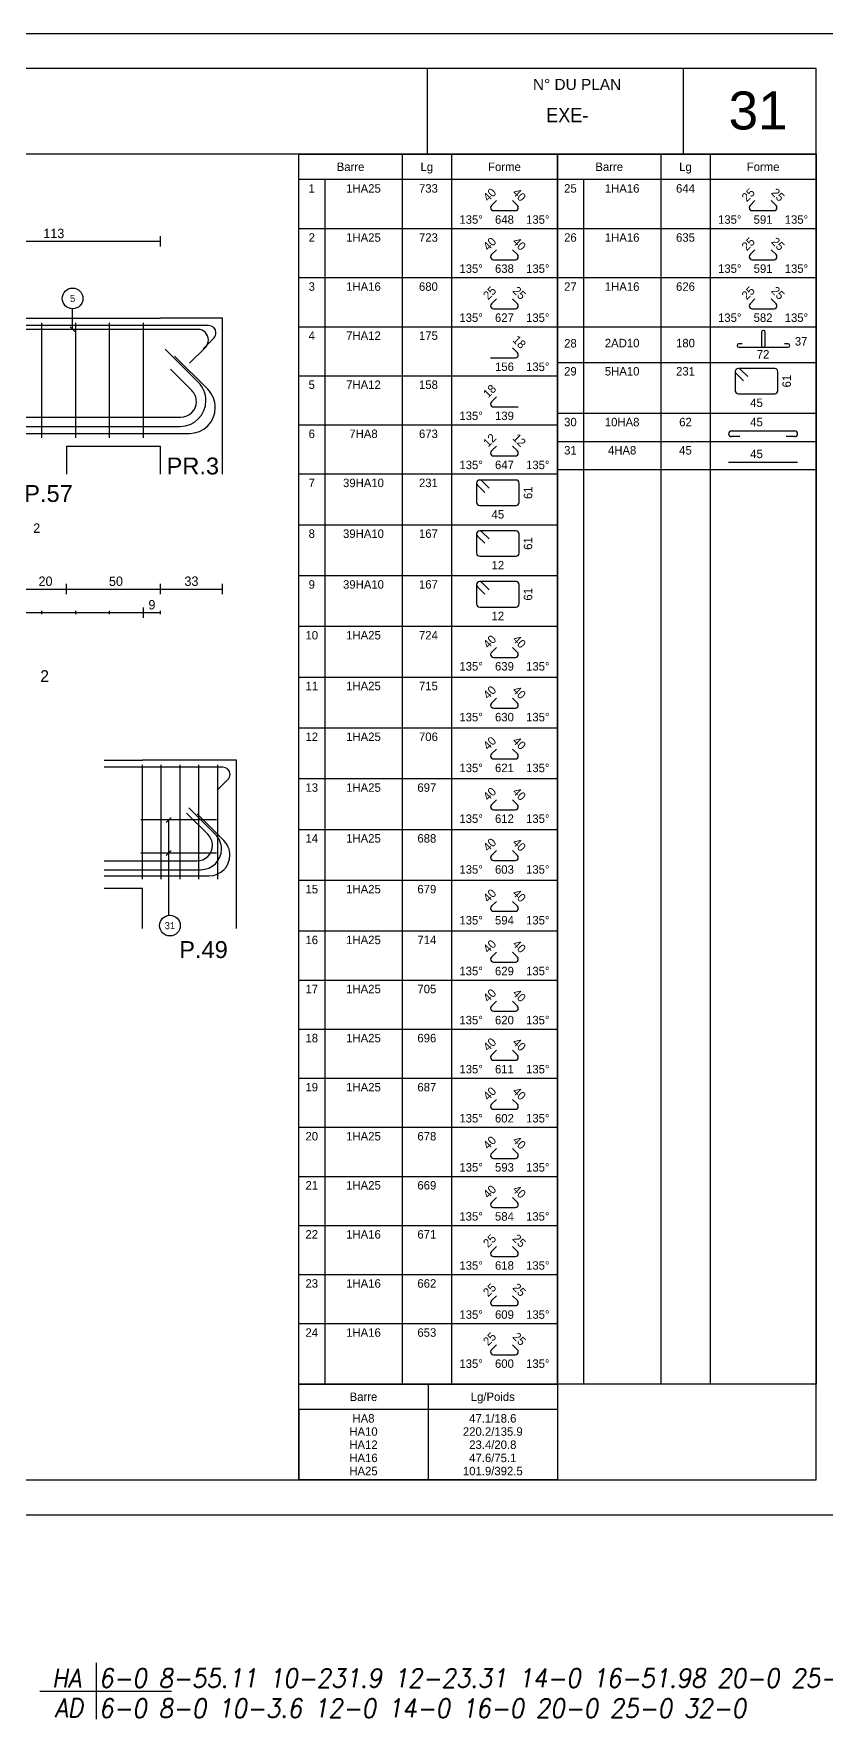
# Model space of a CAD drawing. Extents: x -12912 to 27386, y 1818 to 8189.
# Drawn here: x 23422 to 23843, y 3074 to 3971 of the extents above; entities that cross this region are included whole.
import ezdxf
from ezdxf.enums import TextEntityAlignment as Align

# ---------------------------------------------------------------- set-up
doc = ezdxf.new("R2010")
doc.units = 0
doc.header["$MEASUREMENT"] = 0
doc.layers.get('0').update_dxf_attribs({"linetype": 'CONTINUOUS'})
for name, color, linetype in [('1', 7, 'CONTINUOUS'), ('173', 7, 'CONTINUOUS'), ('5', 7, 'CONTINUOUS'), ('6', 7, 'CONTINUOUS'), ('7', 7, 'CONTINUOUS'), ('GO-CARTOUCHE', 7, 'CONTINUOUS'), ('GO-TEXTE', 9, 'CONTINUOUS'), ('PYC-HACHURE', 7, 'CONTINUOUS'), ('STR_TXT', 102, 'CONTINUOUS')]:
    doc.layers.add(name, color=color, linetype=linetype)
doc.styles.add('ARIAL', font='ARIAL.TTF')
doc.styles.add('Tableau', font='romans.shx', dxfattribs={"width": 0.9, "oblique": 10})
doc.styles.add('TEXTEBA', font='ARIAL.TTF')

# ---------------------------------------------------------------- blocks, each defined once
blk = doc.blocks.new('Smallsp')
at = {"layer": 'STR_TXT', "linetype": 'Continuous'}
for points in [[(0, 15), (0, -15)], [(-30, 0), (40, 0)]]:
    blk.add_lwpolyline(points, dxfattribs=at)
at = {"layer": 'STR_TXT', "linetype": 'Continuous', "style": 'Tableau', "oblique": 10, "width": 0.9}
for s, p in [('HA', (-23.6, 1.89)), ('AD', (-22.2, -13.94))]:
    blk.add_text(s, height=10, dxfattribs=at).set_placement(p)
for tag, p in [('SPAD', (1.4, 1.89)), ('SPHA', (1.4, -14.11))]:
    blk.add_attdef(tag, p, '', height=10, dxfattribs=at)

msp = doc.modelspace()

# ---------------------------------------------------------------- linework, layer by layer
at = {"layer": '1', "color": 1}
for points in [[(23509.659, 3785.184), (23491.981, 3802.862)], [(23506.205, 3780.78), (23494.892, 3792.094)], [(23514.659, 3781.434), (23496.981, 3799.112)], [(23508.636, 3774.911), (23508.636, 3774.911)], [(23513.686, 3775.461), (23513.686, 3775.461)], [(22891.636, 3766.611), (23500.336, 3766.611)], [(23518.686, 3771.711), (23518.686, 3771.711)], [(22887.036, 3757.961), (23504.936, 3757.961)], [(22892.036, 3761.711), (23499.936, 3761.711)], [(23518.722, 3544.794), (23504.58, 3558.936)], [(23514.713, 3544.834), (23503.399, 3556.148)], [(23523.222, 3541.544), (23509.08, 3555.686)], [(23517.144, 3538.965), (23517.144, 3538.965)], [(23521.944, 3537.015), (23521.944, 3537.015)], [(23526.444, 3533.765), (23526.444, 3533.765)], [(23459.585, 3530.665), (23508.844, 3530.665)], [(23459.585, 3526.015), (23510.944, 3526.015)], [(23459.585, 3522.765), (23515.444, 3522.765)]]:
    msp.add_lwpolyline(points, dxfattribs=at)
for centre, radius, start, end in [((23499.936, 3775.461), 13.75, 0, 45), ((23499.936, 3775.461), 13.75, 270, 0), ((23500.336, 3774.911), 8.3, 270, 0), ((23500.336, 3774.911), 8.3, 0, 45), ((23504.936, 3771.711), 13.75, 0, 45), ((23504.936, 3771.711), 13.75, 270, 0), ((23508.844, 3538.965), 8.3, 0, 45), ((23510.944, 3537.015), 11, 0, 45), ((23515.444, 3533.765), 11, 0, 45), ((23508.844, 3538.965), 8.3, 270, 0), ((23510.944, 3537.015), 11, 270, 0), ((23515.444, 3533.765), 11, 270, 0)]:
    msp.add_arc(centre, radius, start, end, dxfattribs=at)
at = {"layer": '173', "color": 173}
for p, q in [((23519.389, 3552.554), (23479.169, 3552.554)), ((23519.389, 3534.865), (23479.169, 3534.865))]:
    msp.add_line(p, q, dxfattribs=at)
for points in [[(23563.084, 3906.498), (23700.584, 3906.498), (23700.584, 3252.562), (23563.084, 3252.562), (23563.084, 3906.498)], [(23700.584, 3906.498), (23838.084, 3906.498), (23838.084, 3252.562), (23700.584, 3252.562), (23700.584, 3906.498)], [(23563.084, 3252.562), (23700.584, 3252.562), (23700.584, 3201.562), (23563.084, 3201.562), (23563.084, 3252.562)]]:
    msp.add_lwpolyline(points, close=True, dxfattribs=at)
for points in [[(23618.084, 3906.498), (23618.084, 3252.562)], [(23644.209, 3906.498), (23644.209, 3252.562)], [(23755.584, 3906.498), (23755.584, 3252.562)], [(23755.584, 3906.498), (23755.584, 3252.562)], [(23781.709, 3906.498), (23781.709, 3252.562)], [(23781.709, 3906.498), (23781.709, 3252.562)], [(23700.584, 3892.998), (23563.084, 3892.998)], [(23576.834, 3892.998), (23576.834, 3252.562)], [(23838.084, 3892.998), (23700.584, 3892.998)], [(23714.334, 3892.998), (23714.334, 3252.562)], [(23668.087, 3881.739), (23665.48, 3879.132)], [(23679.313, 3879.132), (23676.705, 3881.739)], [(23805.587, 3881.739), (23802.98, 3879.132)], [(23816.813, 3879.132), (23814.205, 3881.739)], [(23665.021, 3878.025), (23665.021, 3878.025)], [(23666.587, 3876.459), (23678.206, 3876.459)], [(23679.771, 3878.025), (23679.771, 3878.025)], [(23802.521, 3878.025), (23802.521, 3878.025)], [(23804.087, 3876.459), (23815.706, 3876.459)], [(23817.271, 3878.025), (23817.271, 3878.025)], [(23563.084, 3866.906), (23700.584, 3866.906)], [(23700.584, 3866.906), (23838.084, 3866.906)], [(23668.087, 3855.647), (23665.48, 3853.039)], [(23679.313, 3853.039), (23676.705, 3855.647)], [(23805.587, 3855.647), (23802.98, 3853.039)], [(23816.813, 3853.039), (23814.205, 3855.647)], [(23665.021, 3851.932), (23665.021, 3851.932)], [(23666.587, 3850.367), (23678.206, 3850.367)], [(23679.771, 3851.932), (23679.771, 3851.932)], [(23802.521, 3851.932), (23802.521, 3851.932)], [(23804.087, 3850.367), (23815.706, 3850.367)], [(23817.271, 3851.932), (23817.271, 3851.932)], [(23563.084, 3840.814), (23700.584, 3840.814)], [(23700.584, 3840.814), (23838.084, 3840.814)], [(23668.087, 3829.554), (23665.48, 3826.947)], [(23679.313, 3826.947), (23676.705, 3829.554)], [(23805.587, 3829.554), (23802.98, 3826.947)], [(23816.813, 3826.947), (23814.205, 3829.554)], [(23665.021, 3825.84), (23665.021, 3825.84)], [(23666.587, 3824.274), (23678.206, 3824.274)], [(23679.771, 3825.84), (23679.771, 3825.84)], [(23802.521, 3825.84), (23802.521, 3825.84)], [(23804.087, 3824.274), (23815.706, 3824.274)], [(23817.271, 3825.84), (23817.271, 3825.84)], [(23515.136, 3815.361), (22876.836, 3815.361)], [(23426.486, 3755.711), (23426.486, 3816.761)], [(23444.486, 3755.711), (23444.486, 3816.761)], [(23462.486, 3755.711), (23462.486, 3816.761)], [(23480.486, 3755.711), (23480.486, 3816.761)], [(23519.036, 3811.461), (23519.036, 3811.461)], [(23563.084, 3814.721), (23700.584, 3814.721)], [(23700.584, 3814.721), (23838.084, 3814.721)], [(23809.136, 3811.837), (23809.136, 3804.697)], [(23811.009, 3804.697), (23811.009, 3811.837)], [(23512.237, 3803.047), (23517.894, 3808.704)], [(23679.313, 3800.855), (23676.705, 3803.462)], [(23796.073, 3804.697), (23796.073, 3804.697)], [(23798.782, 3805.634), (23797.009, 3805.634)], [(23797.009, 3803.761), (23810.073, 3803.761)], [(23810.073, 3803.761), (23823.136, 3803.761)], [(23823.136, 3805.634), (23821.364, 3805.634)], [(23824.073, 3804.697), (23824.073, 3804.697)], [(23665.021, 3798.182), (23678.206, 3798.182)], [(23679.771, 3799.748), (23679.771, 3799.748)], [(23700.584, 3795.779), (23838.084, 3795.779)], [(23700.584, 3795.779), (23838.084, 3795.779)], [(23795.121, 3790.909), (23795.121, 3780.649)], [(23795.121, 3790.909), (23795.121, 3790.909)], [(23796.741, 3792.529), (23796.741, 3792.529)], [(23816.051, 3792.529), (23796.741, 3792.529)], [(23801.705, 3788.236), (23797.887, 3792.054)], [(23817.671, 3780.649), (23817.671, 3790.909)], [(23563.084, 3788.629), (23700.584, 3788.629)], [(23795.596, 3789.763), (23799.414, 3785.945)], [(23665.021, 3773.655), (23665.021, 3773.655)], [(23668.087, 3777.37), (23665.48, 3774.762)], [(23796.741, 3779.029), (23816.051, 3779.029)], [(23666.587, 3772.09), (23679.771, 3772.09)], [(23700.584, 3768.779), (23838.084, 3768.779)], [(23700.584, 3768.779), (23838.084, 3768.779)], [(23700.584, 3768.779), (23838.084, 3768.779)], [(23700.584, 3768.779), (23838.084, 3768.779)], [(23700.584, 3768.779), (23838.084, 3768.779)], [(23700.584, 3768.779), (23838.084, 3768.779)], [(23700.584, 3768.779), (23838.084, 3768.779)], [(23700.584, 3768.779), (23838.084, 3768.779)], [(23700.584, 3768.779), (23838.084, 3768.779)], [(23700.584, 3768.779), (23838.084, 3768.779)], [(23563.084, 3762.537), (23700.584, 3762.537)], [(23791.574, 3757.779), (23791.574, 3757.779)], [(23793.074, 3759.279), (23826.718, 3759.279)], [(23797.574, 3756.279), (23793.074, 3756.279)], [(23826.718, 3756.279), (23822.218, 3756.279)], [(23828.218, 3757.779), (23828.218, 3757.779)], [(23665.021, 3747.563), (23665.021, 3747.563)], [(23668.087, 3751.278), (23665.48, 3748.67)], [(23679.313, 3748.67), (23676.705, 3751.278)], [(23679.771, 3747.563), (23679.771, 3747.563)], [(23700.584, 3753.779), (23838.084, 3753.779)], [(23666.587, 3745.998), (23678.206, 3745.998)], [(23700.584, 3738.779), (23838.084, 3738.779)], [(23700.584, 3738.779), (23838.084, 3738.779)], [(23791.574, 3742.779), (23828.218, 3742.779)], [(23563.084, 3736.445), (23700.584, 3736.445)], [(23657.621, 3731.575), (23657.621, 3721.315)], [(23657.621, 3731.575), (23657.621, 3731.575)], [(23658.096, 3730.429), (23661.914, 3726.611)], [(23659.241, 3733.195), (23659.241, 3733.195)], [(23678.551, 3733.195), (23659.241, 3733.195)], [(23664.205, 3728.902), (23660.387, 3732.72)], [(23680.171, 3721.315), (23680.171, 3731.575)], [(23659.241, 3719.695), (23678.551, 3719.695)], [(23563.084, 3709.445), (23700.584, 3709.445)], [(23657.621, 3704.575), (23657.621, 3694.315)], [(23657.621, 3704.575), (23657.621, 3704.575)], [(23658.096, 3703.429), (23661.914, 3699.611)], [(23659.241, 3706.195), (23659.241, 3706.195)], [(23678.551, 3706.195), (23659.241, 3706.195)], [(23664.205, 3701.902), (23660.387, 3705.72)], [(23680.171, 3694.315), (23680.171, 3704.575)], [(23659.241, 3692.695), (23678.551, 3692.695)], [(23563.084, 3682.445), (23700.584, 3682.445)], [(23657.621, 3677.575), (23657.621, 3667.315)], [(23657.621, 3677.575), (23657.621, 3677.575)], [(23658.096, 3676.429), (23661.914, 3672.611)], [(23659.241, 3679.195), (23659.241, 3679.195)], [(23678.551, 3679.195), (23659.241, 3679.195)], [(23664.205, 3674.902), (23660.387, 3678.72)], [(23680.171, 3667.315), (23680.171, 3677.575)], [(23659.241, 3665.695), (23678.551, 3665.695)], [(23563.084, 3655.445), (23700.584, 3655.445)], [(23665.021, 3640.471), (23665.021, 3640.471)], [(23668.087, 3644.185), (23665.48, 3641.578)], [(23666.587, 3638.905), (23678.206, 3638.905)], [(23679.313, 3641.578), (23676.705, 3644.185)], [(23679.771, 3640.471), (23679.771, 3640.471)], [(23563.084, 3628.445), (23700.584, 3628.445)], [(23665.021, 3613.471), (23665.021, 3613.471)], [(23668.087, 3617.185), (23665.48, 3614.578)], [(23666.587, 3611.905), (23678.206, 3611.905)], [(23679.313, 3614.578), (23676.705, 3617.185)], [(23679.771, 3613.471), (23679.771, 3613.471)], [(23563.084, 3601.445), (23700.584, 3601.445)], [(23665.021, 3586.471), (23665.021, 3586.471)], [(23668.087, 3590.185), (23665.48, 3587.578)], [(23666.587, 3584.905), (23678.206, 3584.905)], [(23679.313, 3587.578), (23676.705, 3590.185)], [(23679.771, 3586.471), (23679.771, 3586.471)], [(23522.644, 3580.565), (23459.585, 3580.565)], [(23479.944, 3520.965), (23479.944, 3581.765)], [(23489.944, 3520.965), (23489.944, 3581.765)], [(23499.944, 3520.965), (23499.944, 3581.765)], [(23509.944, 3520.965), (23509.944, 3581.765)], [(23519.944, 3520.965), (23519.944, 3581.765)], [(23526.544, 3576.665), (23526.544, 3576.665)], [(23519.745, 3568.251), (23525.402, 3573.908)], [(23563.084, 3574.445), (23700.584, 3574.445)], [(23665.021, 3559.471), (23665.021, 3559.471)], [(23668.087, 3563.185), (23665.48, 3560.578)], [(23666.587, 3557.905), (23678.206, 3557.905)], [(23679.313, 3560.578), (23676.705, 3563.185)], [(23679.771, 3559.471), (23679.771, 3559.471)], [(23563.084, 3547.445), (23700.584, 3547.445)], [(23665.021, 3532.471), (23665.021, 3532.471)], [(23668.087, 3536.185), (23665.48, 3533.578)], [(23679.313, 3533.578), (23676.705, 3536.185)], [(23679.771, 3532.471), (23679.771, 3532.471)], [(23666.587, 3530.905), (23678.206, 3530.905)], [(23563.084, 3520.445), (23700.584, 3520.445)], [(23665.021, 3505.471), (23665.021, 3505.471)], [(23668.087, 3509.185), (23665.48, 3506.578)], [(23679.313, 3506.578), (23676.705, 3509.185)], [(23679.771, 3505.471), (23679.771, 3505.471)], [(23666.587, 3503.905), (23678.206, 3503.905)], [(23563.084, 3493.445), (23700.584, 3493.445)], [(23665.021, 3478.471), (23665.021, 3478.471)], [(23668.087, 3482.185), (23665.48, 3479.578)], [(23679.313, 3479.578), (23676.705, 3482.185)], [(23679.771, 3478.471), (23679.771, 3478.471)], [(23666.587, 3476.905), (23678.206, 3476.905)], [(23563.084, 3467.352), (23700.584, 3467.352)], [(23665.021, 3452.378), (23665.021, 3452.378)], [(23668.087, 3456.093), (23665.48, 3453.485)], [(23666.587, 3450.813), (23678.206, 3450.813)], [(23679.313, 3453.485), (23676.705, 3456.093)], [(23679.771, 3452.378), (23679.771, 3452.378)], [(23563.084, 3441.26), (23700.584, 3441.26)], [(23665.021, 3426.286), (23665.021, 3426.286)], [(23668.087, 3430.001), (23665.48, 3427.393)], [(23666.587, 3424.721), (23678.206, 3424.721)], [(23679.313, 3427.393), (23676.705, 3430.001)], [(23679.771, 3426.286), (23679.771, 3426.286)], [(23563.084, 3415.168), (23700.584, 3415.168)], [(23665.021, 3400.194), (23665.021, 3400.194)], [(23668.087, 3403.908), (23665.48, 3401.301)], [(23666.587, 3398.628), (23678.206, 3398.628)], [(23679.313, 3401.301), (23676.705, 3403.908)], [(23679.771, 3400.194), (23679.771, 3400.194)], [(23563.084, 3389.075), (23700.584, 3389.075)], [(23665.021, 3374.102), (23665.021, 3374.102)], [(23668.087, 3377.816), (23665.48, 3375.209)], [(23666.587, 3372.536), (23678.206, 3372.536)], [(23679.313, 3375.209), (23676.705, 3377.816)], [(23679.771, 3374.102), (23679.771, 3374.102)], [(23563.084, 3362.983), (23700.584, 3362.983)], [(23668.087, 3351.724), (23665.48, 3349.116)], [(23679.313, 3349.116), (23676.705, 3351.724)], [(23665.021, 3348.009), (23665.021, 3348.009)], [(23666.587, 3346.444), (23678.206, 3346.444)], [(23679.771, 3348.009), (23679.771, 3348.009)], [(23563.084, 3336.891), (23700.584, 3336.891)], [(23668.087, 3325.631), (23665.48, 3323.024)], [(23679.313, 3323.024), (23676.705, 3325.631)], [(23665.021, 3321.917), (23665.021, 3321.917)], [(23666.587, 3320.351), (23678.206, 3320.351)], [(23679.771, 3321.917), (23679.771, 3321.917)], [(23563.084, 3310.798), (23700.584, 3310.798)], [(23668.087, 3299.539), (23665.48, 3296.932)], [(23679.313, 3296.932), (23676.705, 3299.539)], [(23665.021, 3295.825), (23665.021, 3295.825)], [(23666.587, 3294.259), (23678.206, 3294.259)], [(23679.771, 3295.825), (23679.771, 3295.825)], [(23563.084, 3284.706), (23700.584, 3284.706)], [(23668.087, 3273.447), (23665.48, 3270.839)], [(23679.313, 3270.839), (23676.705, 3273.447)], [(23665.021, 3269.732), (23665.021, 3269.732)], [(23666.587, 3268.167), (23678.206, 3268.167)], [(23679.771, 3269.732), (23679.771, 3269.732)], [(23631.834, 3252.562), (23631.834, 3201.562)], [(23700.584, 3239.062), (23563.084, 3239.062)], [(23563.084, 3239.062), (23563.084, 3201.562)]]:
    msp.add_lwpolyline(points, dxfattribs=at)
for centre, radius, start, end in [((23666.587, 3878.025), 1.566, 135, 180), ((23666.587, 3878.025), 1.566, 180, 270), ((23678.206, 3878.025), 1.566, 270, 0), ((23678.206, 3878.025), 1.566, 0, 45), ((23804.087, 3878.025), 1.566, 135, 180), ((23804.087, 3878.025), 1.566, 180, 270), ((23815.706, 3878.025), 1.566, 270, 0), ((23815.706, 3878.025), 1.566, 0, 45), ((23666.587, 3851.932), 1.566, 135, 180), ((23666.587, 3851.932), 1.566, 180, 270), ((23678.206, 3851.932), 1.566, 270, 0), ((23678.206, 3851.932), 1.566, 0, 45), ((23804.087, 3851.932), 1.566, 135, 180), ((23804.087, 3851.932), 1.566, 180, 270), ((23815.706, 3851.932), 1.566, 270, 0), ((23815.706, 3851.932), 1.566, 0, 45), ((23666.587, 3825.84), 1.566, 135, 180), ((23678.206, 3825.84), 1.566, 0, 45), ((23804.087, 3825.84), 1.566, 135, 180), ((23815.706, 3825.84), 1.566, 0, 45), ((23666.587, 3825.84), 1.566, 180, 270), ((23678.206, 3825.84), 1.566, 270, 0), ((23804.087, 3825.84), 1.566, 180, 270), ((23815.706, 3825.84), 1.566, 270, 0), ((23515.136, 3811.461), 3.9, 0, 90), ((23515.136, 3811.461), 3.9, 315, 0), ((23810.073, 3811.837), 0.937, 90, 180), ((23810.073, 3811.837), 0.937, 0, 90), ((23678.206, 3799.748), 1.566, 0, 45), ((23797.009, 3804.697), 0.937, 90, 180), ((23797.009, 3804.697), 0.937, 180, 270), ((23810.073, 3804.697), 0.937, 180, 270), ((23810.073, 3804.697), 0.937, 270, 0), ((23823.136, 3804.697), 0.937, 0, 90), ((23823.136, 3804.697), 0.937, 270, 0), ((23678.206, 3799.748), 1.566, 270, 0), ((23796.741, 3790.909), 1.62, 90, 180), ((23796.741, 3790.909), 1.62, 180, 225), ((23796.741, 3790.909), 1.62, 45, 90), ((23816.051, 3790.909), 1.62, 0, 90), ((23666.587, 3773.655), 1.566, 135, 180), ((23666.587, 3773.655), 1.566, 180, 270), ((23796.741, 3780.649), 1.62, 180, 270), ((23816.051, 3780.649), 1.62, 270, 0), ((23793.074, 3757.779), 1.5, 90, 180), ((23793.074, 3757.779), 1.5, 180, 270), ((23826.718, 3757.779), 1.5, 0, 90), ((23826.718, 3757.779), 1.5, 270, 0), ((23666.587, 3747.563), 1.566, 135, 180), ((23666.587, 3747.563), 1.566, 180, 270), ((23678.206, 3747.563), 1.566, 270, 0), ((23678.206, 3747.563), 1.566, 0, 45), ((23659.241, 3731.575), 1.62, 90, 180), ((23659.241, 3731.575), 1.62, 180, 225), ((23659.241, 3731.575), 1.62, 45, 90), ((23678.551, 3731.575), 1.62, 0, 90), ((23659.241, 3721.315), 1.62, 180, 270), ((23678.551, 3721.315), 1.62, 270, 0), ((23659.241, 3704.575), 1.62, 90, 180), ((23659.241, 3704.575), 1.62, 180, 225), ((23659.241, 3704.575), 1.62, 45, 90), ((23678.551, 3704.575), 1.62, 0, 90), ((23659.241, 3694.315), 1.62, 180, 270), ((23678.551, 3694.315), 1.62, 270, 0), ((23659.241, 3677.575), 1.62, 90, 180), ((23659.241, 3677.575), 1.62, 180, 225), ((23659.241, 3677.575), 1.62, 45, 90), ((23678.551, 3677.575), 1.62, 0, 90), ((23659.241, 3667.315), 1.62, 180, 270), ((23678.551, 3667.315), 1.62, 270, 0), ((23666.587, 3640.471), 1.566, 135, 180), ((23666.587, 3640.471), 1.566, 180, 270), ((23678.206, 3640.471), 1.566, 270, 0), ((23678.206, 3640.471), 1.566, 0, 45), ((23666.587, 3613.471), 1.566, 135, 180), ((23666.587, 3613.471), 1.566, 180, 270), ((23678.206, 3613.471), 1.566, 270, 0), ((23678.206, 3613.471), 1.566, 0, 45), ((23666.587, 3586.471), 1.566, 135, 180), ((23666.587, 3586.471), 1.566, 180, 270), ((23678.206, 3586.471), 1.566, 270, 0), ((23678.206, 3586.471), 1.566, 0, 45), ((23522.644, 3576.665), 3.9, 0, 90), ((23522.644, 3576.665), 3.9, 315, 0), ((23666.587, 3559.471), 1.566, 135, 180), ((23666.587, 3559.471), 1.566, 180, 270), ((23678.206, 3559.471), 1.566, 270, 0), ((23678.206, 3559.471), 1.566, 0, 45), ((23666.587, 3532.471), 1.566, 135, 180), ((23666.587, 3532.471), 1.566, 180, 270), ((23678.206, 3532.471), 1.566, 270, 0), ((23678.206, 3532.471), 1.566, 0, 45), ((23666.587, 3505.471), 1.566, 135, 180), ((23666.587, 3505.471), 1.566, 180, 270), ((23678.206, 3505.471), 1.566, 270, 0), ((23678.206, 3505.471), 1.566, 0, 45), ((23666.587, 3478.471), 1.566, 135, 180), ((23666.587, 3478.471), 1.566, 180, 270), ((23678.206, 3478.471), 1.566, 270, 0), ((23678.206, 3478.471), 1.566, 0, 45), ((23666.587, 3452.378), 1.566, 135, 180), ((23666.587, 3452.378), 1.566, 180, 270), ((23678.206, 3452.378), 1.566, 270, 0), ((23678.206, 3452.378), 1.566, 0, 45), ((23666.587, 3426.286), 1.566, 135, 180), ((23666.587, 3426.286), 1.566, 180, 270), ((23678.206, 3426.286), 1.566, 270, 0), ((23678.206, 3426.286), 1.566, 0, 45), ((23666.587, 3400.194), 1.566, 135, 180), ((23666.587, 3400.194), 1.566, 180, 270), ((23678.206, 3400.194), 1.566, 270, 0), ((23678.206, 3400.194), 1.566, 0, 45), ((23666.587, 3374.102), 1.566, 135, 180), ((23666.587, 3374.102), 1.566, 180, 270), ((23678.206, 3374.102), 1.566, 270, 0), ((23678.206, 3374.102), 1.566, 0, 45), ((23666.587, 3348.009), 1.566, 135, 180), ((23666.587, 3348.009), 1.566, 180, 270), ((23678.206, 3348.009), 1.566, 270, 0), ((23678.206, 3348.009), 1.566, 0, 45), ((23666.587, 3321.917), 1.566, 135, 180), ((23666.587, 3321.917), 1.566, 180, 270), ((23678.206, 3321.917), 1.566, 270, 0), ((23678.206, 3321.917), 1.566, 0, 45), ((23666.587, 3295.825), 1.566, 135, 180), ((23666.587, 3295.825), 1.566, 180, 270), ((23678.206, 3295.825), 1.566, 270, 0), ((23678.206, 3295.825), 1.566, 0, 45), ((23666.587, 3269.732), 1.566, 135, 180), ((23666.587, 3269.732), 1.566, 180, 270), ((23678.206, 3269.732), 1.566, 270, 0), ((23678.206, 3269.732), 1.566, 0, 45)]:
    msp.add_arc(centre, radius, start, end, dxfattribs=at)
at = {"layer": '5', "color": 5}
for points in [[(23489.486, 3857.428), (23489.486, 3862.928)], [(23376.19, 3860.178), (23489.486, 3860.178)], [(23509.436, 3813.311), (23379.469, 3813.311)], [(23613.176, 3815.919), (23613.176, 3815.919)], [(23504.911, 3795.266), (23513.396, 3803.752)], [(22919.486, 3675.27), (23489.486, 3675.27)], [(23439.486, 3672.52), (23439.486, 3678.02)], [(23489.486, 3672.52), (23489.486, 3678.02)], [(23489.486, 3675.27), (23522.486, 3675.27)], [(23522.486, 3672.52), (23522.486, 3678.02)], [(23480.486, 3660.02), (23480.486, 3665.52)], [(23318.486, 3662.77), (23480.486, 3662.77)], [(23408.486, 3662.77), (23426.486, 3662.77)], [(23426.486, 3661.854), (23426.486, 3663.687)], [(23426.486, 3662.77), (23444.486, 3662.77)], [(23444.486, 3661.854), (23444.486, 3663.687)], [(23444.486, 3662.77), (23462.486, 3662.77)], [(23462.486, 3661.854), (23462.486, 3663.687)], [(23462.486, 3662.77), (23480.486, 3662.77)], [(23480.486, 3661.854), (23480.486, 3663.687)], [(23480.486, 3662.77), (23489.486, 3662.77)], [(23489.486, 3661.854), (23489.486, 3663.687)], [(23523.644, 3572.915), (23523.644, 3572.915)]]:
    msp.add_lwpolyline(points, dxfattribs=at)
for start, end in [(0, 90), (315, 0)]:
    msp.add_arc((23509.436, 3807.711), 5.6, start, end, dxfattribs=at)
at = {"layer": '6', "color": 6}
for points in [[(23442.813, 3813.311), (23442.813, 3824.261)], [(23441.487, 3814.637), (23444.139, 3811.986)], [(23495.272, 3553.865), (23492.62, 3551.213)], [(23493.946, 3501.757), (23493.946, 3552.554)], [(23495.272, 3536.191), (23492.62, 3533.539)]]:
    msp.add_lwpolyline(points, dxfattribs=at)
for centre in [(23442.813, 3829.761), (23494.554, 3496.291)]:
    msp.add_circle(centre, 5.5, dxfattribs=at)
at = {"layer": '7', "color": 7, "linetype": 'Continuous'}
msp.add_line((23439.486, 3751.261), (23439.486, 3736.261), dxfattribs=at)
at = {"layer": '7', "color": 7}
for points in [[(22919.486, 3819.261), (23489.486, 3819.261)], [(23522.486, 3819.261), (23489.486, 3819.261)], [(23522.486, 3819.261), (23505.986, 3819.261)], [(23522.486, 3736.261), (23522.486, 3819.261)], [(23439.486, 3751.261), (23489.486, 3751.261)], [(23489.486, 3736.261), (23489.486, 3751.261)], [(23522.486, 3736.261), (23522.486, 3751.261)], [(23459.585, 3584.265), (23479.944, 3584.265)], [(23529.944, 3584.265), (23479.944, 3584.265)], [(23529.944, 3584.265), (23504.944, 3584.265)], [(23529.944, 3494.682), (23529.944, 3584.265)], [(23459.585, 3516.265), (23479.944, 3516.265)], [(23479.944, 3494.682), (23479.944, 3516.265)], [(23529.944, 3494.682), (23529.944, 3516.265)]]:
    msp.add_lwpolyline(points, dxfattribs=at)
at = {"layer": 'GO-CARTOUCHE', "linetype": 'Continuous'}
for points in [[(23856.643, 3183.004), (23856.643, 3970.504), (22743.006, 3970.504), (22743.006, 3183.004)], [(23838.084, 3201.562), (23838.084, 3951.945), (22761.565, 3951.945), (22761.565, 3201.562)]]:
    msp.add_lwpolyline(points, close=True, dxfattribs=at)
at = {"layer": 'GO-TEXTE', "color": 7}
for points in [[(23631.281, 3951.945), (23631.281, 3906.498)], [(23767.34, 3951.945), (23767.34, 3906.498)], [(23838.084, 3906.498), (22761.565, 3906.498)]]:
    msp.add_lwpolyline(points, dxfattribs=at)

# ---------------------------------------------------------------- block references
at = {"layer": 'STR_TXT', "linetype": 'Continuous'}
msp.add_blockref('Smallsp', (23455.407, 3089.325), dxfattribs=at).add_auto_attribs({'SPHA': '6-0 8-0 10-3.6 12-0 14-0 16-0 20-0 25-0 32-0 ', 'SPAD': '6-0 8-55.11 10-231.9 12-23.31 14-0 16-51.98 20-0 25-110.95 32-0 '})

# ---------------------------------------------------------------- texts
at = {"style": 'ARIAL'}
for s, p in [('PR.3', (23492.777, 3745.171)), ('P.57', (23417.115, 3730.547)), ('P.49', (23499.509, 3488.04))]:
    msp.add_text(s, height=8.9847, dxfattribs=at).set_placement(p, align=Align.TOP_LEFT)
at = {"layer": '173', "color": 173}
for s, p in [('Barre', (23590.584, 3899.748)), ('Lg', (23631.146, 3899.748)), ('Forme', (23672.396, 3899.748)), ('Barre', (23728.084, 3899.748)), ('Lg', (23768.646, 3899.748)), ('Forme', (23809.896, 3899.748)), ('Barre', (23597.459, 3245.812)), ('Lg/Poids', (23666.209, 3245.812))]:
    msp.add_text(s, height=4.5, dxfattribs=at).set_placement(p, align=Align.MIDDLE_CENTER)
for s, p in [('1', (23569.959, 3890.498)), ('1HA25', (23597.459, 3890.498)), (' 733', (23631.146, 3890.498)), ('25', (23707.459, 3890.498)), ('1HA16', (23734.959, 3890.498)), ('644', (23768.646, 3890.498)), ('648', (23672.396, 3873.959)), ('591', (23809.896, 3873.959)), ('2', (23569.959, 3864.406)), ('1HA25', (23597.459, 3864.406)), (' 723', (23631.146, 3864.406)), ('26', (23707.459, 3864.406)), ('1HA16', (23734.959, 3864.406)), ('635', (23768.646, 3864.406)), ('638', (23672.396, 3847.867)), ('591', (23809.896, 3847.867)), ('3', (23569.959, 3838.314)), ('1HA16', (23597.459, 3838.314)), (' 680', (23631.146, 3838.314)), ('27', (23707.459, 3838.314)), ('1HA16', (23734.959, 3838.314)), ('626', (23768.646, 3838.314)), ('627', (23672.396, 3821.774)), ('582', (23809.896, 3821.774)), ('4', (23569.959, 3812.221)), ('7HA12', (23597.459, 3812.221)), (' 175', (23631.146, 3812.221)), ('37', (23830.104, 3809.216)), ('28', (23707.459, 3808.17)), ('2AD10', (23734.959, 3808.279)), ('180', (23768.646, 3808.279)), ('72', (23809.896, 3802.301)), ('156', (23672.396, 3795.682)), ('29', (23707.459, 3793.279)), ('5HA10', (23734.959, 3793.279)), ('231', (23768.646, 3793.279)), ('5', (23569.959, 3786.129)), ('7HA12', (23597.459, 3786.129)), (' 158', (23631.146, 3786.129)), ('45', (23806.396, 3776.529)), ('139', (23672.396, 3769.59)), ('30', (23707.459, 3766.279)), ('10HA8', (23734.959, 3766.279)), ('62', (23768.646, 3766.279)), ('45', (23806.396, 3766.279)), ('6', (23569.959, 3760.037)), ('7HA8', (23597.459, 3760.037)), (' 673', (23631.146, 3760.037)), ('31', (23707.459, 3751.279)), ('4HA8', (23734.959, 3751.279)), ('45', (23768.646, 3751.279)), ('45', (23806.396, 3749.365)), ('647', (23672.396, 3743.498)), ('7', (23569.959, 3733.945)), ('39HA10', (23597.459, 3733.945)), (' 231', (23631.146, 3733.945)), ('45', (23668.896, 3717.195)), ('8', (23569.959, 3706.945)), ('39HA10', (23597.459, 3706.945)), (' 167', (23631.146, 3706.945)), ('12', (23668.896, 3690.195)), ('9', (23569.959, 3679.945)), ('39HA10', (23597.459, 3679.945)), (' 167', (23631.146, 3679.945)), ('12', (23668.896, 3663.195)), ('10', (23569.959, 3652.945)), ('1HA25', (23597.459, 3652.945)), (' 724', (23631.146, 3652.945)), ('639', (23672.396, 3636.405)), ('11', (23569.959, 3625.945)), ('1HA25', (23597.459, 3625.945)), (' 715', (23631.146, 3625.945)), ('630', (23672.396, 3609.405)), ('12', (23569.959, 3598.945)), ('1HA25', (23597.459, 3598.945)), (' 706', (23631.146, 3598.945)), ('621', (23672.396, 3582.405)), ('13', (23569.959, 3571.945)), ('1HA25', (23597.459, 3571.945)), ('697', (23631.146, 3571.945)), ('612', (23672.396, 3555.405)), ('14', (23569.959, 3544.945)), ('1HA25', (23597.459, 3544.945)), ('688', (23631.146, 3544.945)), ('603', (23672.396, 3528.405)), ('15', (23569.959, 3517.945)), ('1HA25', (23597.459, 3517.945)), ('679', (23631.146, 3517.945)), ('594', (23672.396, 3501.405)), ('16', (23569.959, 3490.945)), ('1HA25', (23597.459, 3490.945)), ('714', (23631.146, 3490.945)), ('629', (23672.396, 3474.405)), ('17', (23569.959, 3464.852)), ('1HA25', (23597.459, 3464.852)), ('705', (23631.146, 3464.852)), ('620', (23672.396, 3448.313)), ('18', (23569.959, 3438.76)), ('1HA25', (23597.459, 3438.76)), ('696', (23631.146, 3438.76)), ('611', (23672.396, 3422.221)), ('19', (23569.959, 3412.668)), ('1HA25', (23597.459, 3412.668)), ('687', (23631.146, 3412.668)), ('602', (23672.396, 3396.128)), ('20', (23569.959, 3386.575)), ('1HA25', (23597.459, 3386.575)), ('678', (23631.146, 3386.575)), ('593', (23672.396, 3370.036)), ('21', (23569.959, 3360.483)), ('1HA25', (23597.459, 3360.483)), ('669', (23631.146, 3360.483)), ('584', (23672.396, 3343.944)), ('22', (23569.959, 3334.391)), ('1HA16', (23597.459, 3334.391)), ('671', (23631.146, 3334.391)), ('618', (23672.396, 3317.851)), ('23', (23569.959, 3308.298)), ('1HA16', (23597.459, 3308.298)), ('662', (23631.146, 3308.298)), ('609', (23672.396, 3291.759)), ('24', (23569.959, 3282.206)), ('1HA16', (23597.459, 3282.206)), ('653', (23631.146, 3282.206)), ('600', (23672.396, 3265.667)), ('HA8', (23597.459, 3236.562)), ('47.1/18.6', (23666.209, 3236.562)), ('HA10', (23597.459, 3229.562)), ('220.2/135.9', (23666.209, 3229.562)), ('HA12', (23597.459, 3222.562)), ('23.4/20.8', (23666.209, 3222.562)), ('HA16', (23597.459, 3215.562)), ('HA25', (23597.459, 3208.562)), ('101.9/392.5', (23666.209, 3208.562)), ('47.6/75.1', (23666.209, 3215.562))]:
    msp.add_text(s, height=4.5, dxfattribs=at).set_placement(p, align=Align.TOP_CENTER)
for s, p in [('40', (23663.712, 3880.899)), ('25', (23801.212, 3880.899)), ('40', (23663.712, 3854.807)), ('25', (23801.212, 3854.807)), ('25', (23663.712, 3828.715)), ('25', (23801.212, 3828.715)), ('18', (23663.712, 3776.53)), ('12', (23663.712, 3750.438)), ('40', (23663.712, 3643.346)), ('40', (23663.712, 3616.346)), ('40', (23663.712, 3589.346)), ('40', (23663.712, 3562.346)), ('40', (23663.712, 3535.346)), ('40', (23663.712, 3508.346)), ('40', (23663.712, 3481.346)), ('40', (23663.712, 3455.253)), ('40', (23663.712, 3429.161)), ('40', (23663.712, 3403.069)), ('40', (23663.712, 3376.976)), ('40', (23663.712, 3350.884)), ('25', (23663.712, 3324.792)), ('25', (23663.712, 3298.699)), ('25', (23663.712, 3272.607))]:
    msp.add_text(s, height=4.5, rotation=45, dxfattribs=at).set_placement(p)
for s, p in [('40', (23681.081, 3880.899)), ('25', (23818.581, 3880.899)), ('40', (23681.081, 3854.807)), ('25', (23818.581, 3854.807)), ('25', (23681.081, 3828.715)), ('25', (23818.581, 3828.715)), ('18', (23681.081, 3802.622)), ('12', (23681.081, 3750.438)), ('40', (23681.081, 3643.346)), ('40', (23681.081, 3616.346)), ('40', (23681.081, 3589.346)), ('40', (23681.081, 3562.346)), ('40', (23681.081, 3535.346)), ('40', (23681.081, 3508.346)), ('40', (23681.081, 3481.346)), ('40', (23681.081, 3455.253)), ('40', (23681.081, 3429.161)), ('40', (23681.081, 3403.069)), ('40', (23681.081, 3376.976)), ('40', (23681.081, 3350.884)), ('25', (23681.081, 3324.792)), ('25', (23681.081, 3298.699)), ('25', (23681.081, 3272.607))]:
    msp.add_text(s, height=4.5, rotation=315, dxfattribs=at).set_placement(p, align=Align.RIGHT)
for p in [(23660.896, 3873.959), (23798.396, 3873.959), (23660.896, 3847.867), (23798.396, 3847.867), (23660.896, 3821.774), (23798.396, 3821.774), (23660.896, 3769.59), (23660.896, 3743.498), (23660.896, 3636.405), (23660.896, 3609.405), (23660.896, 3582.405), (23660.896, 3555.405), (23660.896, 3528.405), (23660.896, 3501.405), (23660.896, 3474.405), (23660.896, 3448.313), (23660.896, 3422.221), (23660.896, 3396.128), (23660.896, 3370.036), (23660.896, 3343.944), (23660.896, 3317.851), (23660.896, 3291.759), (23660.896, 3265.667)]:
    msp.add_text('135°', height=4.5, dxfattribs=at).set_placement(p, align=Align.TOP_RIGHT)
for p in [(23683.896, 3873.959), (23821.396, 3873.959), (23683.896, 3847.867), (23821.396, 3847.867), (23683.896, 3821.774), (23821.396, 3821.774), (23683.896, 3795.682), (23683.896, 3743.498), (23683.896, 3636.405), (23683.896, 3609.405), (23683.896, 3582.405), (23683.896, 3555.405), (23683.896, 3528.405), (23683.896, 3501.405), (23683.896, 3474.405), (23683.896, 3448.313), (23683.896, 3422.221), (23683.896, 3396.128), (23683.896, 3370.036), (23683.896, 3343.944), (23683.896, 3317.851), (23683.896, 3291.759), (23683.896, 3265.667)]:
    msp.add_text('135°', height=4.5, dxfattribs=at).set_placement(p, align=Align.TOP_LEFT)
for p in [(23820.171, 3785.779), (23682.671, 3726.445), (23682.671, 3699.445), (23682.671, 3672.445)]:
    msp.add_text('61', height=4.5, rotation=90, dxfattribs=at).set_placement(p, align=Align.TOP_CENTER)
at = {"layer": '5', "color": 5}
for s, p in [('113', (23432.838, 3861.823)), ('20', (23428.44, 3676.915)), ('50', (23465.857, 3676.915)), ('33', (23505.986, 3676.915)), ('9', (23484.986, 3664.415))]:
    msp.add_text(s, height=5, dxfattribs=at).set_placement(p, align=Align.CENTER)
at = {"layer": '5', "color": 5, "insert": (23423.747, 3707.627), "char_height": 5, "attachment_point": 5}
msp.add_mtext('2', dxfattribs=at)
at = {"layer": '6', "color": 6}
for s, p in [('5', (23442.813, 3829.761)), ('31', (23494.554, 3496.291))]:
    msp.add_text(s, height=3.75, dxfattribs=at).set_placement(p, align=Align.MIDDLE_CENTER)
at = {"layer": 'GO-CARTOUCHE', "color": 2, "style": 'TEXTEBA'}
msp.add_text('31', height=20.1986, dxfattribs=at).set_placement((23791.56, 3919.597))
at = {"layer": 'GO-CARTOUCHE', "color": 2, "style": 'TEXTEBA', "width": 0.9}
msp.add_text('EXE-', height=7.6364, dxfattribs=at).set_placement((23705.783, 3923.43), align=Align.CENTER)
at = {"layer": 'GO-TEXTE', "style": 'TEXTEBA'}
msp.add_text('N° DU PLAN', height=5.8564, dxfattribs=at).set_placement((23711.007, 3940.602), align=Align.CENTER)
at = {"layer": 'PYC-HACHURE'}
msp.add_text('2', height=6.222, dxfattribs=at).set_placement((23427.936, 3625.891), align=Align.CENTER)

doc.saveas('drawing.dxf')
